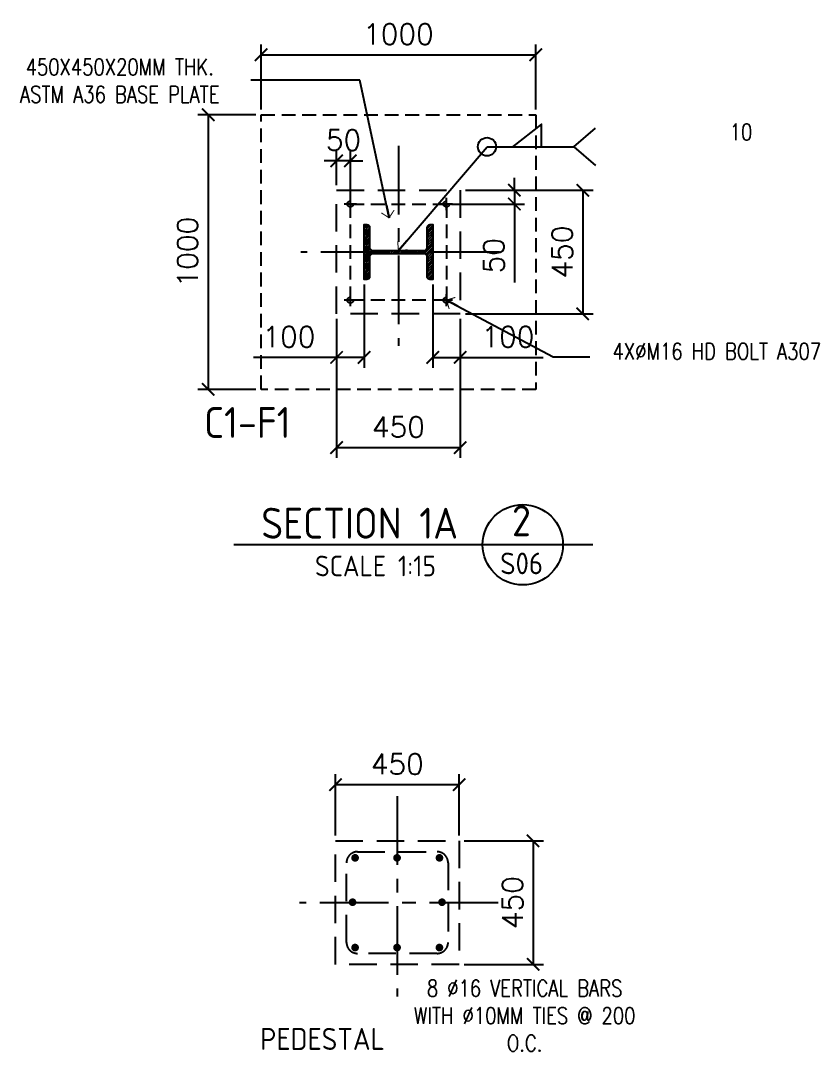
# Model space of a CAD drawing. Header units: millimetres. Extents: x -427046 to -302732, y -48485 to 25407.
# Drawn here: x -313206 to -310297, y -14767 to -11014 of the extents above; entities that cross this region are included whole.
import ezdxf

# ---------------------------------------------------------------- set-up
doc = ezdxf.new("R2010")
doc.units = ezdxf.units.MM
doc.header["$LTSCALE"] = 200
doc.header["$MEASUREMENT"] = 0
for name, pattern in [('1201S pln footng GFL$0$DASHED', [0.75, 0.5, -0.25]), ('1201S pln GRIDS$0$CENTER', [2, 1.25, -0.25, 0.25, -0.25]), ('X-GRID-B1$0$HIDDEN', [0.375, 0.25, -0.125])]:
    doc.linetypes.add(name, pattern=pattern)
for name, color, linetype in [('1201S pln footng GFL$0$B01S44M-FOO---', 4, '1201S pln footng GFL$0$DASHED'), ('1201S pln footng GFL$0$D00S4TX0020---', 4, 'Continuous'), ('1201S pln footng GFL$0$D00S7TX0020---', 7, 'Continuous'), ('1201S pln GRIDS$0$B01S82M-GRI---', 8, '1201S pln GRIDS$0$CENTER'), ('A-ANNO-DIMS', 1, 'Continuous'), ('A-ANNO-TEXT', 2, 'Continuous'), ('A-TXT', 2, 'Continuous'), ('A-WALL', 8, 'Continuous'), ('A-WALL-FNSH', 1, 'Continuous'), ('X-GRID-B1$0$A-COLS-PATT', 254, 'Continuous'), ('X-Grid-Warehouse$0$A-COLS', 5, 'Continuous')]:
    doc.layers.add(name, color=color, linetype=linetype)
doc.styles.add('1201S pln footng', font='isocp.shx')
doc.styles.add('RC-ANNO-RO-W080', font='romans.shx', dxfattribs={"width": 0.8})
doc.styles.add('RC-ANNO-RO-W100', font='romans.shx')
doc.styles.add('ST-ISOCP', font='isocp.shx')
doc.dimstyles.new('RC-DIMS-0030', dxfattribs={"dimscale": 30, "dimtxt": 2.5, "dimasz": 2.5, "dimexe": 1.25, "dimexo": 0.625, "dimgap": 1.25, "dimtad": 1, "dimdec": 0, "dimdsep": 46, "dimtxsty": 'RC-ANNO-RO-W100', "dimblk": 'ARCHTICK', "dimcen": 2.5, "dimclrd": 1, "dimclre": 1, "dimclrt": 2, "dimadec": 0, "dimazin": 0, "dimtfac": 1, "dimtdec": 0, "dimtmove": 0, "dimatfit": 3, "dimldrblk": 'NONE', "dimfxl": 0, "dimtzin": 0, "dimlwd": -1, "dimarcsym": 0})
doc.dimstyles.new('RC-LEAD-0030', dxfattribs={"dimscale": 30, "dimtxt": 2.5, "dimasz": 2.5, "dimexe": 1.25, "dimexo": 0.625, "dimgap": 1.25, "dimtad": 1, "dimdec": 0, "dimdsep": 46, "dimtxsty": 'RC-ANNO-RO-W100', "dimblk": 'NONE', "dimcen": 2.5, "dimclrd": 1, "dimclre": 1, "dimclrt": 2, "dimadec": 0, "dimazin": 0, "dimtfac": 1, "dimtdec": 0, "dimtmove": 0, "dimatfit": 3, "dimldrblk": 'SYMB-TAGARW-0001-01', "dimfxl": 0, "dimtzin": 0, "dimlwd": -1, "dimarcsym": 0})

# ---------------------------------------------------------------- blocks, each defined once
blk = doc.blocks.new('_ArchTick')
at = {"color": 0, "linetype": 'ByBlock', "const_width": 0.15}
blk.add_lwpolyline([(-0.5, -0.5), (0.5, 0.5)], dxfattribs=at)
blk = doc.blocks.new('*D68')
at = {"layer": 'A-ANNO-DIMS', "color": 1, "lineweight": -2}
for p, q in [((-311955.1, -11975.2), (-311955.1, -12277.5)), ((-312055.1, -12100.2), (-312055.1, -12277.5))]:
    blk.add_line(p, q, dxfattribs=at)
at = {"layer": 'A-ANNO-DIMS', "color": 1}
for p, q in [((-312055.1, -12240), (-312357.3, -12240)), ((-311955.1, -12240), (-312055.1, -12240))]:
    blk.add_line(p, q, dxfattribs=at)
at = {"layer": 'defpoints', "color": 0}
for p in [(-311955.1, -11956.5), (-312055.1, -12081.5), (-312055.1, -12240)]:
    blk.add_point(p, dxfattribs=at)
at = {"layer": 'A-ANNO-DIMS', "color": 1, "xscale": 45, "yscale": 45, "zscale": 45, "rotation": 180}
blk.add_blockref('_ArchTick', (-312055.1, -12240), dxfattribs=at)
at = {"layer": 'A-ANNO-DIMS', "color": 1, "xscale": 45, "yscale": 45, "zscale": 45}
blk.add_blockref('_ArchTick', (-311955.1, -12240), dxfattribs=at)
at = {"layer": 'A-ANNO-DIMS', "color": 2, "insert": (-312228.7, -12165), "char_height": 75, "attachment_point": 5, "style": 'RC-ANNO-RO-W100'}
blk.add_mtext('100', dxfattribs=at)
blk = doc.blocks.new('_None')
blk = doc.blocks.new('*D69')
at = {"layer": 'A-ANNO-DIMS', "color": 1, "lineweight": -2}
for p, q in [((-312055.1, -12100.2), (-312055.1, -12606)), ((-311605.1, -12100.2), (-311605.1, -12606))]:
    blk.add_line(p, q, dxfattribs=at)
at = {"layer": 'A-ANNO-DIMS', "color": 1}
blk.add_line((-312055.1, -12568.5), (-311605.1, -12568.5), dxfattribs=at)
at = {"layer": 'defpoints', "color": 0}
for p in [(-312055.1, -12081.5), (-311605.1, -12081.5), (-311605.1, -12568.5)]:
    blk.add_point(p, dxfattribs=at)
at = {"layer": 'A-ANNO-DIMS', "color": 1, "xscale": 45, "yscale": 45, "zscale": 45, "rotation": 180}
blk.add_blockref('_ArchTick', (-312055.1, -12568.5), dxfattribs=at)
at = {"layer": 'A-ANNO-DIMS', "color": 1, "xscale": 45, "yscale": 45, "zscale": 45}
blk.add_blockref('_ArchTick', (-311605.1, -12568.5), dxfattribs=at)
at = {"layer": 'A-ANNO-DIMS', "color": 2, "insert": (-311830.1, -12493.5), "char_height": 75, "attachment_point": 5, "style": 'RC-ANNO-RO-W100'}
blk.add_mtext('450', dxfattribs=at)
blk = doc.blocks.new('*D70')
at = {"layer": 'A-ANNO-DIMS', "color": 1, "lineweight": -2}
for p, q in [((-311586.4, -11631.5), (-311121.4, -11631.5)), ((-311586.4, -12081.5), (-311121.4, -12081.5))]:
    blk.add_line(p, q, dxfattribs=at)
at = {"layer": 'A-ANNO-DIMS', "color": 1}
blk.add_line((-311158.9, -11631.5), (-311158.9, -12081.5), dxfattribs=at)
at = {"layer": 'defpoints', "color": 0}
for p in [(-311605.1, -11631.5), (-311605.1, -12081.5), (-311158.9, -12081.5)]:
    blk.add_point(p, dxfattribs=at)
at = {"layer": 'A-ANNO-DIMS', "color": 1, "xscale": 45, "yscale": 45, "zscale": 45}
for p, rotation in [((-311158.9, -11631.5), 90), ((-311158.9, -12081.5), 270)]:
    blk.add_blockref('_ArchTick', p, dxfattribs=dict(at, rotation=rotation))
at = {"layer": 'A-ANNO-DIMS', "color": 2, "insert": (-311233.9, -11856.5), "char_height": 75, "attachment_point": 5, "rotation": 90, "style": 'RC-ANNO-RO-W100'}
blk.add_mtext('450', dxfattribs=at)
blk = doc.blocks.new('*D71')
at = {"layer": 'A-ANNO-DIMS', "color": 1, "lineweight": -2}
for p, q in [((-312330.1, -11337.7), (-312330.1, -11100.5)), ((-311330.1, -11337.7), (-311330.1, -11100.5))]:
    blk.add_line(p, q, dxfattribs=at)
at = {"layer": 'A-ANNO-DIMS', "color": 1}
blk.add_line((-312330.1, -11138), (-311330.1, -11138), dxfattribs=at)
at = {"layer": 'defpoints', "color": 0}
for p in [(-311330.1, -11138), (-312330.1, -11356.5), (-311330.1, -11356.5)]:
    blk.add_point(p, dxfattribs=at)
at = {"layer": 'A-ANNO-DIMS', "color": 1, "xscale": 45, "yscale": 45, "zscale": 45, "rotation": 180}
blk.add_blockref('_ArchTick', (-312330.1, -11138), dxfattribs=at)
at = {"layer": 'A-ANNO-DIMS', "color": 1, "xscale": 45, "yscale": 45, "zscale": 45}
blk.add_blockref('_ArchTick', (-311330.1, -11138), dxfattribs=at)
at = {"layer": 'A-ANNO-DIMS', "color": 2, "insert": (-311830.1, -11063), "char_height": 75, "attachment_point": 5, "style": 'RC-ANNO-RO-W100'}
blk.add_mtext('1000', dxfattribs=at)
blk = doc.blocks.new('*D72')
at = {"layer": 'A-ANNO-DIMS', "color": 1, "lineweight": -2}
for p, q in [((-312348.9, -11356.5), (-312560, -11356.5)), ((-312348.9, -12356.5), (-312560, -12356.5))]:
    blk.add_line(p, q, dxfattribs=at)
at = {"layer": 'A-ANNO-DIMS', "color": 1}
blk.add_line((-312522.5, -11356.5), (-312522.5, -12356.5), dxfattribs=at)
at = {"layer": 'defpoints', "color": 0}
for p in [(-312330.1, -11356.5), (-312522.5, -12356.5), (-312330.1, -12356.5)]:
    blk.add_point(p, dxfattribs=at)
at = {"layer": 'A-ANNO-DIMS', "color": 1, "xscale": 45, "yscale": 45, "zscale": 45}
for p, rotation in [((-312522.5, -11356.5), 90), ((-312522.5, -12356.5), 270)]:
    blk.add_blockref('_ArchTick', p, dxfattribs=dict(at, rotation=rotation))
at = {"layer": 'A-ANNO-DIMS', "color": 2, "insert": (-312597.5, -11856.5), "char_height": 75, "attachment_point": 5, "rotation": 90, "style": 'RC-ANNO-RO-W100'}
blk.add_mtext('1000', dxfattribs=at)
blk = doc.blocks.new('*D73')
at = {"layer": 'A-ANNO-DIMS', "color": 1, "lineweight": -2}
for p, q in [((-311705.1, -11975.2), (-311705.1, -12277.5)), ((-311605.1, -12100.2), (-311605.1, -12277.5))]:
    blk.add_line(p, q, dxfattribs=at)
at = {"layer": 'A-ANNO-DIMS', "color": 1}
for p, q in [((-311705.1, -12240), (-311605.1, -12240)), ((-311605.1, -12240), (-311303, -12240))]:
    blk.add_line(p, q, dxfattribs=at)
at = {"layer": 'defpoints', "color": 0}
for p in [(-311705.1, -11956.5), (-311605.1, -12081.5), (-311605.1, -12240)]:
    blk.add_point(p, dxfattribs=at)
at = {"layer": 'A-ANNO-DIMS', "color": 1, "xscale": 45, "yscale": 45, "zscale": 45, "rotation": 180}
blk.add_blockref('_ArchTick', (-311705.1, -12240), dxfattribs=at)
at = {"layer": 'A-ANNO-DIMS', "color": 1, "xscale": 45, "yscale": 45, "zscale": 45}
blk.add_blockref('_ArchTick', (-311605.1, -12240), dxfattribs=at)
at = {"layer": 'A-ANNO-DIMS', "color": 2, "insert": (-311431.5, -12165), "char_height": 75, "attachment_point": 5, "style": 'RC-ANNO-RO-W100'}
blk.add_mtext('100', dxfattribs=at)
blk = doc.blocks.new('*D74')
at = {"layer": 'A-ANNO-DIMS', "color": 1, "lineweight": -2}
for p, q in [((-312059.2, -13981.3), (-312059.2, -13758.1)), ((-311609.2, -13981.3), (-311609.2, -13758.1))]:
    blk.add_line(p, q, dxfattribs=at)
at = {"layer": 'A-ANNO-DIMS', "color": 1}
blk.add_line((-312059.2, -13795.6), (-311609.2, -13795.6), dxfattribs=at)
at = {"layer": 'defpoints', "color": 0}
for p in [(-311609.2, -13795.6), (-312059.2, -14000.1), (-311609.2, -14000.1)]:
    blk.add_point(p, dxfattribs=at)
at = {"layer": 'A-ANNO-DIMS', "color": 1, "xscale": 45, "yscale": 45, "zscale": 45, "rotation": 180}
blk.add_blockref('_ArchTick', (-312059.2, -13795.6), dxfattribs=at)
at = {"layer": 'A-ANNO-DIMS', "color": 1, "xscale": 45, "yscale": 45, "zscale": 45}
blk.add_blockref('_ArchTick', (-311609.2, -13795.6), dxfattribs=at)
at = {"layer": 'A-ANNO-DIMS', "color": 2, "insert": (-311834.2, -13720.6), "char_height": 75, "attachment_point": 5, "style": 'RC-ANNO-RO-W100'}
blk.add_mtext('450', dxfattribs=at)
blk = doc.blocks.new('*D75')
at = {"layer": 'A-ANNO-DIMS', "color": 1, "lineweight": -2}
for p, q in [((-311590.5, -14000.1), (-311302.2, -14000.1)), ((-311590.5, -14450.1), (-311302.2, -14450.1))]:
    blk.add_line(p, q, dxfattribs=at)
at = {"layer": 'A-ANNO-DIMS', "color": 1}
blk.add_line((-311339.7, -14000.1), (-311339.7, -14450.1), dxfattribs=at)
at = {"layer": 'defpoints', "color": 0}
for p in [(-311609.2, -14000.1), (-311609.2, -14450.1), (-311339.7, -14450.1)]:
    blk.add_point(p, dxfattribs=at)
at = {"layer": 'A-ANNO-DIMS', "color": 1, "xscale": 45, "yscale": 45, "zscale": 45}
for p, rotation in [((-311339.7, -14000.1), 90), ((-311339.7, -14450.1), 270)]:
    blk.add_blockref('_ArchTick', p, dxfattribs=dict(at, rotation=rotation))
at = {"layer": 'A-ANNO-DIMS', "color": 2, "insert": (-311414.7, -14225.1), "char_height": 75, "attachment_point": 5, "rotation": 90, "style": 'RC-ANNO-RO-W100'}
blk.add_mtext('450', dxfattribs=at)
blk = doc.blocks.new('SYMB-TAGARW-0001-01')
at = {"color": 1}
blk.add_lwpolyline([(-1.044, 0), (0, 0)], dxfattribs=at)
at = {"color": 2, "const_width": 0.0792}
blk.add_lwpolyline([(-0.53, -0.53), (0, 0), (-0.53, 0.53)], dxfattribs=at)
blk = doc.blocks.new('*D76')
at = {"layer": 'A-ANNO-DIMS', "color": 1, "lineweight": -2}
for p, q in [((-312055.1, -11612.8), (-312055.1, -11486.5)), ((-312005.1, -11662.7), (-312005.1, -11486.5))]:
    blk.add_line(p, q, dxfattribs=at)
at = {"layer": 'A-ANNO-DIMS', "color": 1}
for p, q in [((-312055.1, -11524), (-312100.1, -11524)), ((-312005.1, -11524), (-312055.1, -11524)), ((-312005.1, -11524), (-311960.1, -11524))]:
    blk.add_line(p, q, dxfattribs=at)
at = {"layer": 'defpoints', "color": 0}
for p in [(-312055.1, -11524), (-312055.1, -11631.5), (-312005.1, -11681.5)]:
    blk.add_point(p, dxfattribs=at)
at = {"layer": 'A-ANNO-DIMS', "color": 1, "xscale": 45, "yscale": 45, "zscale": 45}
blk.add_blockref('_ArchTick', (-312055.1, -11524), dxfattribs=at)
at = {"layer": 'A-ANNO-DIMS', "color": 1, "xscale": 45, "yscale": 45, "zscale": 45, "rotation": 180}
blk.add_blockref('_ArchTick', (-312005.1, -11524), dxfattribs=at)
at = {"layer": 'A-ANNO-DIMS', "color": 2, "insert": (-312030.1, -11449), "char_height": 75, "attachment_point": 5, "style": 'RC-ANNO-RO-W100'}
blk.add_mtext('50', dxfattribs=at)
blk = doc.blocks.new('*D77')
at = {"layer": 'A-ANNO-DIMS', "color": 1}
for p, q in [((-311408, -11631.5), (-311408, -11586.5)), ((-311408, -11631.5), (-311408, -11681.5)), ((-311408, -11681.5), (-311408, -11967.9))]:
    blk.add_line(p, q, dxfattribs=at)
at = {"layer": 'A-ANNO-DIMS', "color": 1, "lineweight": -2}
for p, q in [((-311586.4, -11631.5), (-311370.5, -11631.5)), ((-311636.4, -11681.5), (-311370.5, -11681.5))]:
    blk.add_line(p, q, dxfattribs=at)
at = {"layer": 'defpoints', "color": 0}
for p in [(-311605.1, -11631.5), (-311655.1, -11681.5), (-311408, -11681.5)]:
    blk.add_point(p, dxfattribs=at)
at = {"layer": 'A-ANNO-DIMS', "color": 1, "xscale": 45, "yscale": 45, "zscale": 45}
for p, rotation in [((-311408, -11631.5), 270), ((-311408, -11681.5), 90)]:
    blk.add_blockref('_ArchTick', p, dxfattribs=dict(at, rotation=rotation))
at = {"layer": 'A-ANNO-DIMS', "color": 2, "insert": (-311483, -11869.7), "char_height": 75, "attachment_point": 5, "rotation": 90, "style": 'RC-ANNO-RO-W100'}
blk.add_mtext('50', dxfattribs=at)

msp = doc.modelspace()

# ---------------------------------------------------------------- hatches: boundary and pattern name
at = {"layer": 'A-WALL-FNSH'}
h = msp.add_hatch(dxfattribs=at)
h.set_pattern_fill('ANSI31', color=8, scale=50)
h.set_pattern_definition([(45, (24885.086, 242770.5304), (-4.41941738, 4.41941738), [])])
edge = h.paths.add_edge_path()
edge.add_line((-311705.1, -11856.5), (-311705.1, -11956.5))
edge.add_line((-311705.1, -11956.5), (-311715.1, -11956.5))
edge.add_arc((-311715.1, -11946.5), 10, 180, 270, ccw=False)
edge.add_line((-311725.1, -11946.5), (-311725.1, -11917.6))
edge.add_line((-311725.1, -11917.6), (-311725.1, -11871.5))
edge.add_arc((-311740.6, -11878.7), 17.1, 24.845, 71.1806)
edge.add_line((-311735.1, -11862.5), (-311830.1, -11862.5))
edge.add_line((-311830.1, -11862.5), (-311925.1, -11862.5))
edge.add_arc((-311919.6, -11878.7), 17.1, 108.8194, 155.155)
edge.add_line((-311935.1, -11871.5), (-311935.1, -11917.6))
edge.add_line((-311935.1, -11917.6), (-311935.1, -11946.5))
edge.add_arc((-311945.1, -11946.5), 10, 270, 360, ccw=False)
edge.add_line((-311945.1, -11956.5), (-311955.1, -11956.5))
edge.add_line((-311955.1, -11956.5), (-311955.1, -11856.5))
edge.add_line((-311955.1, -11856.5), (-311955.1, -11756.5))
edge.add_line((-311955.1, -11756.5), (-311945.1, -11756.5))
edge.add_arc((-311945.1, -11766.5), 10, 0, 90, ccw=False)
edge.add_line((-311935.1, -11766.5), (-311935.1, -11795.4))
edge.add_line((-311935.1, -11795.4), (-311935.1, -11841.5))
edge.add_arc((-311919.6, -11834.3), 17.1, 204.845, 251.1806)
edge.add_line((-311925.1, -11850.5), (-311830.1, -11850.5))
edge.add_line((-311830.1, -11850.5), (-311735.1, -11850.5))
edge.add_arc((-311740.6, -11834.3), 17.1, 288.8194, 335.155)
edge.add_line((-311725.1, -11841.5), (-311725.1, -11795.4))
edge.add_line((-311725.1, -11795.4), (-311725.1, -11766.5))
edge.add_arc((-311715.1, -11766.5), 10, 90, 180, ccw=False)
edge.add_line((-311715.1, -11756.5), (-311705.1, -11756.5))
edge.add_line((-311705.1, -11756.5), (-311705.1, -11856.5))

# ---------------------------------------------------------------- linework, layer by layer
at = {"color": 5}
msp.add_line((-311122.6, -12922.1), (-312428.9, -12922.1), dxfattribs=at)
at = {"color": 2, "const_width": 13.8}
for points in [[(-311994.9, -14062.2, -1), (-311980.7, -14062.2, -1)], [(-311842.1, -14062.2, -1), (-311827.9, -14062.2, -1)], [(-311673.6, -14062.2, 1), (-311687.8, -14062.2, 1)], [(-311997.1, -14216.6, 1), (-311997.1, -14230.8, 1)], [(-311671.3, -14216.6, -1), (-311671.3, -14230.8, -1)], [(-311994.9, -14388.8, 1), (-311980.7, -14388.8, 1)], [(-311842.1, -14388.8, 1), (-311827.9, -14388.8, 1)], [(-311673.6, -14388.8, -1), (-311687.8, -14388.8, -1)]]:
    msp.add_lwpolyline(points, format="xyb", close=True, dxfattribs=at)
at = {"color": 5}
msp.add_circle((-311377.2, -12922.1), 146.3, dxfattribs=at)
at = {"layer": '1201S pln footng GFL$0$B01S44M-FOO---'}
for points in [[(-312055.1, -12081.5), (-312055.1, -11631.5), (-311605.1, -11631.5), (-311605.1, -12081.5)], [(-312059.2, -14450.1), (-312059.2, -14000.1), (-311609.2, -14000.1), (-311609.2, -14450.1)]]:
    msp.add_lwpolyline(points, close=True, dxfattribs=at)
msp.add_lwpolyline([(-312019.2, -14370.1), (-312019.2, -14080.1, -0.414214), (-311979.2, -14040.1), (-311689.2, -14040.1, -0.414214), (-311649.2, -14080.1), (-311649.2, -14370.1, -0.414214), (-311689.2, -14410.1), (-311979.2, -14410.1, -0.414214)], format="xyb", close=True, dxfattribs=at)
at = {"layer": '1201S pln GRIDS$0$B01S82M-GRI---'}
for p, q in [((-311830.1, -11469.6), (-311830.1, -12198.5)), ((-311462.4, -11856.9), (-312185.6, -11856.9)), ((-311834.2, -13838.2), (-311834.2, -14567.1)), ((-311466.5, -14225.5), (-312189.7, -14225.5))]:
    msp.add_line(p, q, dxfattribs=at)
at = {"layer": 'A-WALL', "color": 1}
for points in [[(-311309.7, -11473.1), (-311309.7, -11390.7), (-311414.2, -11473.1)], [(-311191.2, -11473.1), (-311112.9, -11405.1)], [(-311191.2, -11473.1), (-311112.9, -11541.1)]]:
    msp.add_lwpolyline(points, dxfattribs=at)
msp.add_circle((-311507.5, -11473.1), 33.3, dxfattribs=at)
at = {"layer": 'X-GRID-B1$0$A-COLS-PATT', "color": 2, "linetype": 'X-GRID-B1$0$HIDDEN'}
for p, q in [((-312005.1, -11703.6), (-312005.1, -11659.4)), ((-311655.1, -11703.6), (-311655.1, -11659.4)), ((-311983, -11681.5), (-312027.3, -11681.5)), ((-311633, -11681.5), (-311677.3, -11681.5)), ((-312005.1, -12053.6), (-312005.1, -12009.4)), ((-311655.1, -12053.6), (-311655.1, -12009.4)), ((-311983, -12031.5), (-312027.3, -12031.5)), ((-311633, -12031.5), (-311677.3, -12031.5))]:
    msp.add_line(p, q, dxfattribs=at)
at = {"layer": 'X-GRID-B1$0$A-COLS-PATT', "color": 1, "linetype": 'X-GRID-B1$0$HIDDEN'}
msp.add_lwpolyline([(-312330.1, -12356.5), (-312330.1, -11356.5), (-311330.1, -11356.5), (-311330.1, -12356.5)], close=True, dxfattribs=at)
at = {"layer": 'X-GRID-B1$0$A-COLS-PATT', "color": 8, "linetype": 'X-GRID-B1$0$HIDDEN'}
msp.add_lwpolyline([(-312005.1, -12031.5), (-312005.1, -11681.5), (-311655.1, -11681.5), (-311655.1, -12031.5)], close=True, dxfattribs=at)
at = {"layer": 'X-GRID-B1$0$A-COLS-PATT', "color": 2, "linetype": 'X-GRID-B1$0$HIDDEN'}
for centre in [(-312005.1, -11681.5), (-311655.1, -11681.5), (-312005.1, -12031.5), (-311655.1, -12031.5)]:
    msp.add_circle(centre, 10.9, dxfattribs=at)
at = {"layer": 'X-Grid-Warehouse$0$A-COLS', "ltscale": 0.005}
msp.add_lwpolyline([(-311705.1, -11856.5), (-311705.1, -11956.5), (-311715.1, -11956.5, -0.414214), (-311725.1, -11946.5), (-311725.1, -11917.6), (-311725.1, -11871.5, 0.204977), (-311735.1, -11862.5), (-311830.1, -11862.5), (-311925.1, -11862.5, 0.204977), (-311935.1, -11871.5), (-311935.1, -11917.6), (-311935.1, -11946.5, -0.414214), (-311945.1, -11956.5), (-311955.1, -11956.5), (-311955.1, -11856.5), (-311955.1, -11756.5), (-311945.1, -11756.5, -0.414214), (-311935.1, -11766.5), (-311935.1, -11795.4), (-311935.1, -11841.5, 0.204977), (-311925.1, -11850.5), (-311830.1, -11850.5), (-311735.1, -11850.5, 0.204977), (-311725.1, -11841.5), (-311725.1, -11795.4), (-311725.1, -11766.5, -0.414214), (-311715.1, -11756.5), (-311705.1, -11756.5)], format="xyb", close=True, dxfattribs=at)

# ---------------------------------------------------------------- texts
at = {"layer": '1201S pln footng GFL$0$D00S4TX0020---', "style": '1201S pln footng'}
msp.add_text('2', height=112.5, dxfattribs=at).set_placement((-311416.7, -12891.1, 27723.5))
at = {"layer": '1201S pln footng GFL$0$D00S4TX0020---', "width": 1063.384, "attachment_point": 1, "style": '1201S pln footng'}
for s, insert, char_height in [('C1-F1', (-312537.4, -12420.8, 27723.5), 112.5), ('SECTION 1A', (-312329.4, -12787.5, 27723.5), 112.5), ('PEDESTAL', (-312333.5, -14681.6, 27723.5), 80)]:
    msp.add_mtext(s, dxfattribs=dict(at, insert=insert, char_height=char_height))
at = {"layer": '1201S pln footng GFL$0$D00S7TX0020---', "color": 2, "style": '1201S pln footng'}
msp.add_text('S06', height=78.75, dxfattribs=at).set_placement((-311459.3, -13029.6, 27723.5))
at = {"layer": 'A-ANNO-TEXT', "char_height": 60, "attachment_point": 5, "style": 'RC-ANNO-RO-W080'}
for s, insert, width in [('450X450X20MM THK. ASTM A36 BASE PLATE', (-312844.6, -11232.6), 897.972), ('10', (-310582.6, -11419.1), 1447.054), ('4X∅M16 HD BOLT A307 ', (-310670.8, -12218), 897.972), ('8 ∅16 VERTICAL BARS WITH ∅10MM TIES @ 200 O.C.', (-311370.5, -14636.9), 897.972)]:
    msp.add_mtext(s, dxfattribs=dict(at, insert=insert, width=width))
at = {"layer": 'A-TXT', "style": 'ST-ISOCP'}
msp.add_text('SCALE 1:15', height=75, dxfattribs=at).set_placement((-312133.8, -13037, 27723.5))

# ---------------------------------------------------------------- dimensions: what is measured, and where the dimension line sits
at = {"layer": 'A-ANNO-DIMS'}
for p1, p2, distance, picture, middle in [((-312330.1, -11356.5), (-311330.1, -11356.5), 218.5, '*D71', (-311830.1, -11063)), ((-312330.1, -11356.5), (-312330.1, -12356.5), -192.4, '*D72', (-312597.5, -11856.5)), ((-311605.1, -11631.5), (-311605.1, -12081.5), 446.2, '*D70', (-311233.9, -11856.5)), ((-312059.2, -14000.1), (-311609.2, -14000.1), 204.5, '*D74', (-311834.2, -13720.6)), ((-311609.2, -14000.1), (-311609.2, -14450.1), 269.5, '*D75', (-311414.7, -14225.1))]:
    dim = msp.add_aligned_dim(p1=p1, p2=p2, distance=distance, dimstyle='RC-DIMS-0030', override={"dimasz": 1.5}, dxfattribs=at)
    dim.commit()
    dim.dimension.update_dxf_attribs({"geometry": picture, "text_midpoint": middle})
dim = msp.add_linear_dim(base=(-312055.1, -11524), p1=(-312005.1, -11681.5), p2=(-312055.1, -11631.5), dimstyle='RC-DIMS-0030', override={"dimasz": 1.5}, dxfattribs=at)
dim.commit()
dim.dimension.update_dxf_attribs({"geometry": '*D76', "text_midpoint": (-312030.1, -11524), "dimtype": 160})
dim = msp.add_linear_dim(base=(-311408, -11681.5), p1=(-311605.1, -11631.5), p2=(-311655.1, -11681.5), angle=90, dimstyle='RC-DIMS-0030', override={"dimasz": 1.5}, dxfattribs=at)
dim.commit()
dim.dimension.update_dxf_attribs({"geometry": '*D77', "text_midpoint": (-311483, -11869.7)})
for base, p1, p2, picture, middle in [((-312055.1, -12240), (-311955.1, -11956.5), (-312055.1, -12081.5), '*D68', (-312228.7, -12165)), ((-311605.1, -12240), (-311705.1, -11956.5), (-311605.1, -12081.5), '*D73', (-311431.5, -12165)), ((-311605.1, -12568.5), (-312055.1, -12081.5), (-311605.1, -12081.5), '*D69', (-311830.1, -12493.5))]:
    dim = msp.add_linear_dim(base=base, p1=p1, p2=p2, dimstyle='RC-DIMS-0030', override={"dimasz": 1.5}, dxfattribs=at)
    dim.commit()
    dim.dimension.update_dxf_attribs({"geometry": picture, "text_midpoint": middle})

# ---------------------------------------------------------------- leaders
at = {"layer": 'A-ANNO-TEXT'}
for points in [[(-311864, -11732), (-311971, -11231.1), (-312368, -11231.1)], [(-311830.1, -11850.9), (-311507.5, -11473.1), (-311191.2, -11473.1)], [(-311655.1, -12031.5), (-311266.1, -12237.9), (-311132.9, -12237.9)]]:
    msp.add_leader(points, dimstyle='RC-LEAD-0030', override={"dimasz": 1.5}, dxfattribs=at)

doc.saveas('drawing.dxf')
